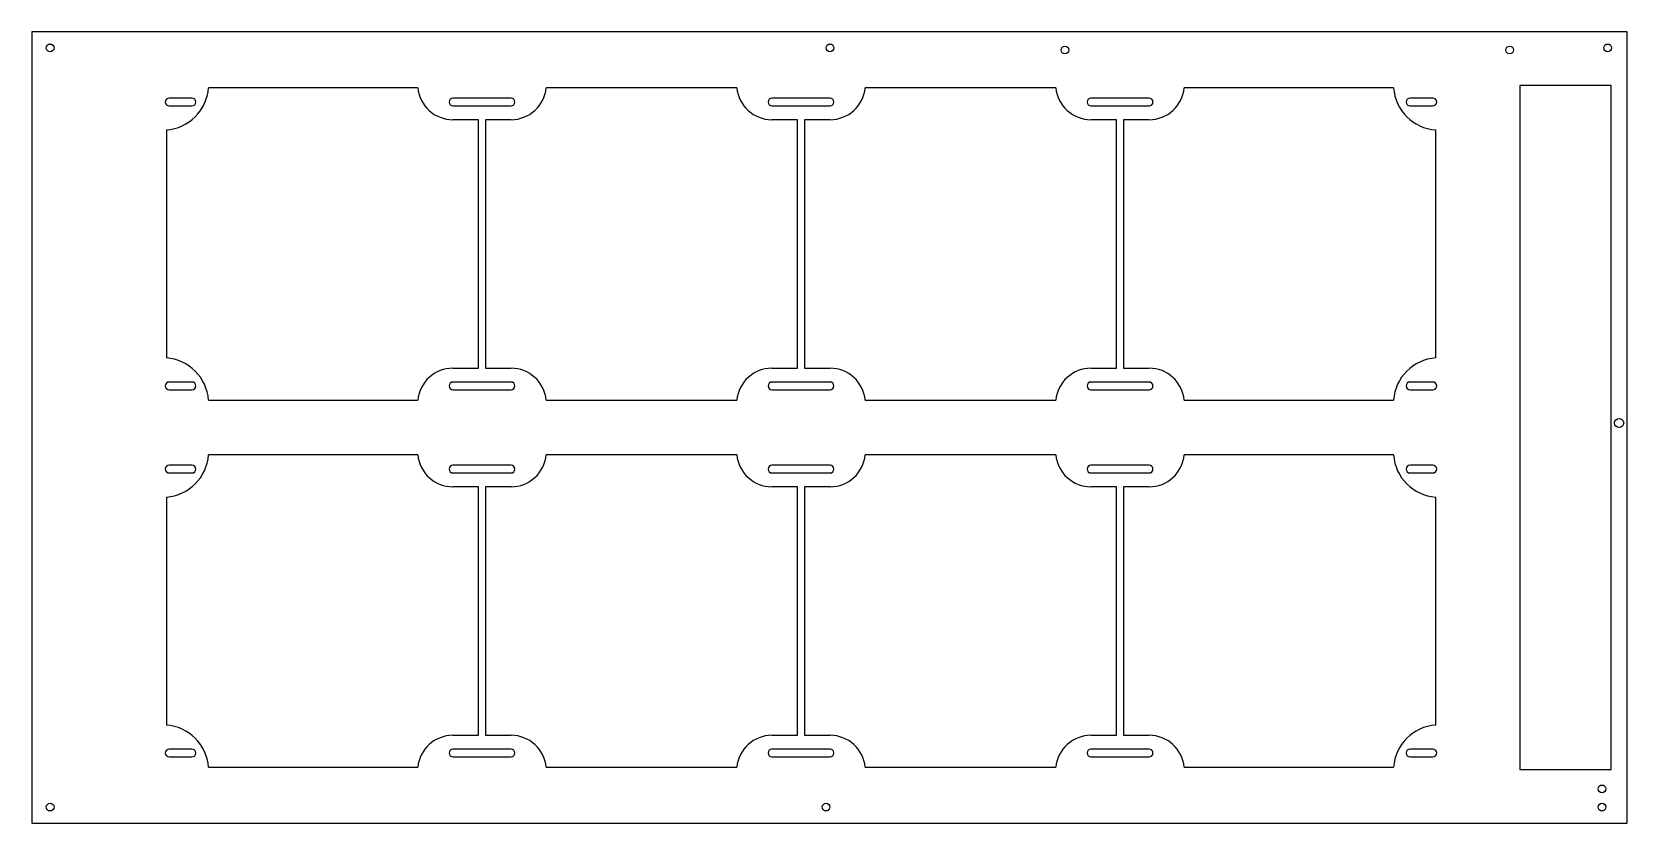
# Model space of a CAD drawing. Header units: millimetres. Extents: x 0 to 700, y 0 to 347.
import ezdxf

# ---------------------------------------------------------------- set-up
doc = ezdxf.new("R2010")
doc.units = ezdxf.units.MM

msp = doc.modelspace()

# ---------------------------------------------------------------- linework, layer by layer
at = {"color": 7, "linetype": 'Continuous', "lineweight": 25}
for p, q in [((0, 347), (0, 0)), ((700, 347), (0, 347)), ((700, 0), (700, 347)), ((169.32, 322.5), (77.5, 322.5)), ((309.32, 322.5), (225.68, 322.5)), ((449.32, 322.5), (365.68, 322.5)), ((597.5, 322.5), (505.68, 322.5)), ((693, 323.5), (653, 323.5)), ((653, 323.5), (653, 23.5)), ((693, 23.5), (693, 323.5)), ((70.25, 317.95), (60.25, 317.95)), ((210.25, 317.95), (184.75, 317.95)), ((350.25, 317.95), (324.75, 317.95)), ((490.25, 317.95), (464.75, 317.95)), ((614.75, 317.95), (604.75, 317.95)), ((60.25, 314.55), (70.25, 314.55)), ((184.75, 314.55), (210.25, 314.55)), ((196, 308.5), (184.75, 308.5)), ((196, 199.5), (196, 308.5)), ((210.25, 308.5), (199, 308.5)), ((199, 308.5), (199, 199.5)), ((324.75, 314.55), (350.25, 314.55)), ((336, 308.5), (324.75, 308.5)), ((336, 199.5), (336, 308.5)), ((350.25, 308.5), (339, 308.5)), ((339, 308.5), (339, 199.5)), ((464.75, 314.55), (490.25, 314.55)), ((476, 308.5), (464.75, 308.5)), ((476, 199.5), (476, 308.5)), ((490.25, 308.5), (479, 308.5)), ((479, 308.5), (479, 199.5)), ((604.75, 314.55), (614.75, 314.55)), ((59, 304), (59, 204)), ((616, 204), (616, 304)), ((184.75, 199.5), (196, 199.5)), ((199, 199.5), (210.25, 199.5)), ((324.75, 199.5), (336, 199.5)), ((339, 199.5), (350.25, 199.5)), ((464.75, 199.5), (476, 199.5)), ((479, 199.5), (490.25, 199.5)), ((70.25, 193.45), (60.25, 193.45)), ((60.25, 190.05), (70.25, 190.05)), ((210.25, 193.45), (184.75, 193.45)), ((184.75, 190.05), (210.25, 190.05)), ((350.25, 193.45), (324.75, 193.45)), ((324.75, 190.05), (350.25, 190.05)), ((490.25, 193.45), (464.75, 193.45)), ((464.75, 190.05), (490.25, 190.05)), ((614.75, 193.45), (604.75, 193.45)), ((604.75, 190.05), (614.75, 190.05)), ((77.5, 185.5), (169.32, 185.5)), ((225.68, 185.5), (309.32, 185.5)), ((365.68, 185.5), (449.32, 185.5)), ((505.68, 185.5), (597.5, 185.5)), ((169.32, 161.5), (77.5, 161.5)), ((309.32, 161.5), (225.68, 161.5)), ((449.32, 161.5), (365.68, 161.5)), ((597.5, 161.5), (505.68, 161.5)), ((70.25, 156.95), (60.25, 156.95)), ((210.25, 156.95), (184.75, 156.95)), ((350.25, 156.95), (324.75, 156.95)), ((490.25, 156.95), (464.75, 156.95)), ((614.75, 156.95), (604.75, 156.95)), ((60.25, 153.55), (70.25, 153.55)), ((184.75, 153.55), (210.25, 153.55)), ((196, 147.5), (184.75, 147.5)), ((196, 38.5), (196, 147.5)), ((210.25, 147.5), (199, 147.5)), ((199, 147.5), (199, 38.5)), ((324.75, 153.55), (350.25, 153.55)), ((336, 147.5), (324.75, 147.5)), ((336, 38.5), (336, 147.5)), ((350.25, 147.5), (339, 147.5)), ((339, 147.5), (339, 38.5)), ((464.75, 153.55), (490.25, 153.55)), ((476, 147.5), (464.75, 147.5)), ((476, 38.5), (476, 147.5)), ((490.25, 147.5), (479, 147.5)), ((479, 147.5), (479, 38.5)), ((604.75, 153.55), (614.75, 153.55)), ((59, 143), (59, 43)), ((616, 43), (616, 143)), ((184.75, 38.5), (196, 38.5)), ((199, 38.5), (210.25, 38.5)), ((324.75, 38.5), (336, 38.5)), ((339, 38.5), (350.25, 38.5)), ((464.75, 38.5), (476, 38.5)), ((479, 38.5), (490.25, 38.5)), ((70.25, 32.45), (60.25, 32.45)), ((60.25, 29.05), (70.25, 29.05)), ((210.25, 32.45), (184.75, 32.45)), ((184.75, 29.05), (210.25, 29.05)), ((350.25, 32.45), (324.75, 32.45)), ((324.75, 29.05), (350.25, 29.05)), ((490.25, 32.45), (464.75, 32.45)), ((464.75, 29.05), (490.25, 29.05)), ((614.75, 32.45), (604.75, 32.45)), ((604.75, 29.05), (614.75, 29.05)), ((77.5, 24.5), (169.32, 24.5)), ((225.68, 24.5), (309.32, 24.5)), ((365.68, 24.5), (449.32, 24.5)), ((505.68, 24.5), (597.5, 24.5)), ((653, 23.5), (693, 23.5)), ((0, 0), (700, 0))]:
    msp.add_line(p, q, dxfattribs=at)
for centre, radius in [((8, 340), 1.7), ((350.25, 340), 1.7), ((453.3, 339.05), 1.7), ((648.5, 339.05), 1.7), ((691.5, 340), 1.7), ((696.5, 175.5), 2), ((689, 15), 1.7), ((8, 7), 1.7), ((348.5, 7), 1.7), ((689, 7), 1.7)]:
    msp.add_circle(centre, radius, dxfattribs=at)
for centre, radius, start, end in [((57.5, 324), 20.06, 274.28915, 355.71085), ((184.75, 324), 15.5, 185.55344, 270), ((210.25, 324), 15.5, 270, 354.44656), ((324.75, 324), 15.5, 185.55344, 270), ((350.25, 324), 15.5, 270, 354.44656), ((464.75, 324), 15.5, 185.55344, 270), ((490.25, 324), 15.5, 270, 354.44656), ((617.5, 324), 20.06, 184.28915, 265.71085), ((60.25, 316.25), 1.7, 90, 270), ((70.25, 316.25), 1.7, 270, 90), ((184.75, 316.25), 1.7, 90, 270), ((210.25, 316.25), 1.7, 270, 90), ((324.75, 316.25), 1.7, 90, 270), ((350.25, 316.25), 1.7, 270, 90), ((464.75, 316.25), 1.7, 90, 270), ((490.25, 316.25), 1.7, 270, 90), ((604.75, 316.25), 1.7, 90, 270), ((614.75, 316.25), 1.7, 270, 90), ((57.5, 184), 20.06, 4.28915, 85.71085), ((617.5, 184), 20.06, 94.28915, 175.71085), ((184.75, 184), 15.5, 90, 174.44656), ((210.25, 184), 15.5, 5.55344, 90), ((324.75, 184), 15.5, 90, 174.44656), ((350.25, 184), 15.5, 5.55344, 90), ((464.75, 184), 15.5, 90, 174.44656), ((490.25, 184), 15.5, 5.55344, 90), ((60.25, 191.75), 1.7, 90, 270), ((70.25, 191.75), 1.7, 270, 90), ((184.75, 191.75), 1.7, 90, 270), ((210.25, 191.75), 1.7, 270, 90), ((324.75, 191.75), 1.7, 90, 270), ((350.25, 191.75), 1.7, 270, 90), ((464.75, 191.75), 1.7, 90, 270), ((490.25, 191.75), 1.7, 270, 90), ((604.75, 191.75), 1.7, 90, 270), ((614.75, 191.75), 1.7, 270, 90), ((57.5, 163), 20.06, 274.28915, 355.71085), ((184.75, 163), 15.5, 185.55344, 270), ((210.25, 163), 15.5, 270, 354.44656), ((324.75, 163), 15.5, 185.55344, 270), ((350.25, 163), 15.5, 270, 354.44656), ((464.75, 163), 15.5, 185.55344, 270), ((490.25, 163), 15.5, 270, 354.44656), ((617.5, 163), 20.06, 184.28915, 265.71085), ((60.25, 155.25), 1.7, 90, 270), ((70.25, 155.25), 1.7, 270, 90), ((184.75, 155.25), 1.7, 90, 270), ((210.25, 155.25), 1.7, 270, 90), ((324.75, 155.25), 1.7, 90, 270), ((350.25, 155.25), 1.7, 270, 90), ((464.75, 155.25), 1.7, 90, 270), ((490.25, 155.25), 1.7, 270, 90), ((604.75, 155.25), 1.7, 90, 270), ((614.75, 155.25), 1.7, 270, 90), ((57.5, 23), 20.06, 4.28915, 85.71085), ((617.5, 23), 20.06, 94.28915, 175.71085), ((184.75, 23), 15.5, 90, 174.44656), ((210.25, 23), 15.5, 5.55344, 90), ((324.75, 23), 15.5, 90, 174.44656), ((350.25, 23), 15.5, 5.55344, 90), ((464.75, 23), 15.5, 90, 174.44656), ((490.25, 23), 15.5, 5.55344, 90), ((60.25, 30.75), 1.7, 90, 270), ((70.25, 30.75), 1.7, 270, 90), ((184.75, 30.75), 1.7, 90, 270), ((210.25, 30.75), 1.7, 270, 90), ((324.75, 30.75), 1.7, 90, 270), ((350.25, 30.75), 1.7, 270, 90), ((464.75, 30.75), 1.7, 90, 270), ((490.25, 30.75), 1.7, 270, 90), ((604.75, 30.75), 1.7, 90, 270), ((614.75, 30.75), 1.7, 270, 90)]:
    msp.add_arc(centre, radius, start, end, dxfattribs=at)

doc.saveas('drawing.dxf')
